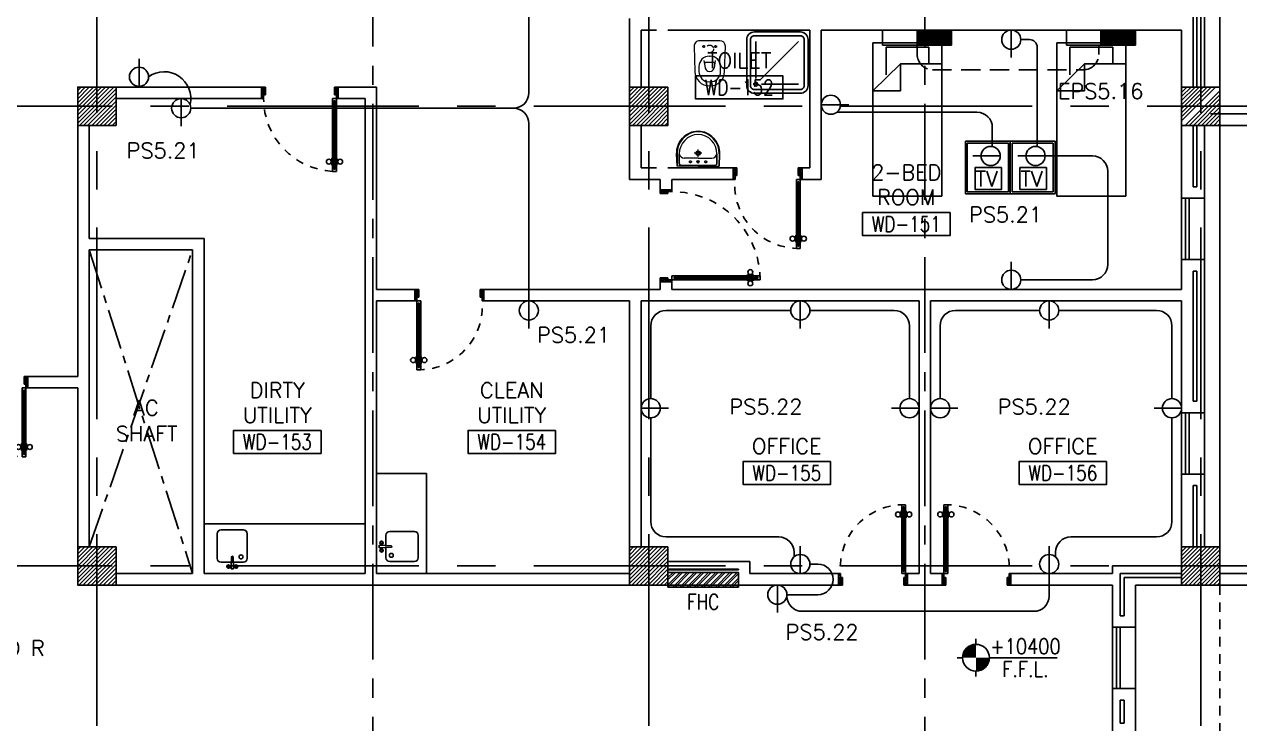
# Model space of a CAD drawing. Extents: x 0 to 93, y -1.5 to 78.
# Drawn here: x 67.12 to 82.98, y 34.56 to 43.69 of the extents above; entities that cross this region are included whole.
import ezdxf
from ezdxf.enums import TextEntityAlignment as Align

# ---------------------------------------------------------------- set-up
doc = ezdxf.new("R2010")
doc.units = 0
doc.header["$MEASUREMENT"] = 0
doc.header["$PDMODE"] = 34
for name, pattern in [('CENTER', [2, 1.25, -0.25, 0.25, -0.25]), ('CENTER2', [1.125, 0.75, -0.125, 0.125, -0.125]), ('CENTERX2', [4, 2.5, -0.5, 0.5, -0.5]), ('DASHED', [0.75, 0.5, -0.25]), ('HIDDEN', [0.375, 0.25, -0.125]), ('HIDDEN2', [0.1875, 0.125, -0.0625])]:
    doc.linetypes.add(name, pattern=pattern)
doc.layers.get('0').update_dxf_attribs({"color": 11, "linetype": 'CONTINUOUS'})
doc.layers.get('DEFPOINTS').update_dxf_attribs({"color": 11, "linetype": 'CONTINUOUS'})
for name, color, linetype in [('AX-DIM', 11, 'CONTINUOUS'), ('AXES', 11, 'CENTERX2'), ('AXES1', 11, 'CENTER'), ('COL', 11, 'CONTINUOUS'), ('DOOR', 11, 'CONTINUOUS'), ('E-CLINE', 4, 'CONTINUOUS'), ('E-HLINE', 4, 'HIDDEN'), ('E-SOCKETS', 4, 'CONTINUOUS'), ('E-TEXT', 4, 'CONTINUOUS'), ('FHC', 11, 'CONTINUOUS'), ('FIX', 11, 'CONTINUOUS'), ('FUR', 11, 'CONTINUOUS'), ('HAT', 11, 'CONTINUOUS'), ('INSUL', 11, 'CONTINUOUS'), ('LEV-PL', 11, 'CONTINUOUS'), ('ME-FIX', 11, 'CONTINUOUS'), ('PROJ-L', 11, 'CONTINUOUS'), ('RM-BOX', 11, 'CONTINUOUS'), ('RM-NAME', 11, 'CONTINUOUS'), ('RM-NO', 11, 'CONTINUOUS'), ('ROOF', 11, 'CONTINUOUS'), ('STR', 11, 'CONTINUOUS'), ('WALL', 11, 'CONTINUOUS'), ('WIN', 11, 'CONTINUOUS')]:
    doc.layers.add(name, color=color, linetype=linetype)
doc.styles.add('ROMANS', font='ROMANS.shx', dxfattribs={"width": 0.6})
doc.styles.add('S', font='ROMANS.SHX')
doc.dimstyles.new('DIM-OUT', dxfattribs={"dimscale": 0, "dimtxt": 0.24, "dimasz": 0.08, "dimexe": 0.02, "dimexo": 0.02, "dimgap": 0.05, "dimtad": 1, "dimdec": 0, "dimlfac": 1000, "dimzin": 0, "dimdsep": 46, "dimtxsty": 'ROMANS', "dimblk1": 'ARCHTICK', "dimblk2": 'ARCHTICK', "dimsah": 1, "dimcen": 0.01, "dimdle": 0.08, "dimclrd": 7, "dimclre": 7, "dimclrt": 2, "dimadec": 0, "dimazin": 0, "dimtp": 2, "dimtm": 2, "dimtfac": 0.114286, "dimtdec": 0, "dimtix": 1, "dimtmove": 2, "dimatfit": 3, "dimldrblk": 'ARCHTICK', "dimfxl": 0, "dimtolj": 1, "dimtzin": 0, "dimarcsym": 0})

# ---------------------------------------------------------------- blocks, each defined once
blk = doc.blocks.new('_ARCHTICK')
at = {"color": 0, "linetype": 'ByBlock', "const_width": 0.15}
blk.add_lwpolyline([(-0.5, -0.5), (0.5, 0.5)], dxfattribs=at)
blk = doc.blocks.new('*D175')
at = {"layer": 'AX-DIM', "color": 7, "lineweight": -2}
blk.add_line((82.642, 76.648), (88.027, 76.648), dxfattribs=at)
at = {"layer": 'AX-DIM', "color": 11, "lineweight": -2}
for p, q in [((82.722, 75.968), (82.722, 76.668)), ((87.947, 40.49), (87.947, 76.668))]:
    blk.add_line(p, q, dxfattribs=at)
at = {"layer": 'DEFPOINTS', "color": 0}
for p in [(87.947, 76.648), (82.722, 75.948), (87.947, 40.47)]:
    blk.add_point(p, dxfattribs=at)
at = {"layer": 'AX-DIM', "color": 7, "lineweight": -2, "xscale": 0.08, "yscale": 0.08, "zscale": 0.08, "rotation": 180}
blk.add_blockref('_ARCHTICK', (82.722, 76.648), dxfattribs=at)
at = {"layer": 'AX-DIM', "color": 7, "lineweight": -2, "xscale": 0.08, "yscale": 0.08, "zscale": 0.08}
blk.add_blockref('_ARCHTICK', (87.947, 76.648), dxfattribs=at)
at = {"layer": 'AX-DIM', "color": 2, "insert": (85.334, 76.818), "char_height": 0.24, "attachment_point": 5, "style": 'ROMANS'}
blk.add_mtext('\\A1;5225', dxfattribs=at)
blk = doc.blocks.new('*D162')
at = {"layer": 'AX-DIM', "color": 7, "lineweight": -2}
for p, q in [((91.572, 64.55), (91.572, 5.07)), ((82.742, 64.47), (91.592, 64.47)), ((82.742, 5.15), (91.592, 5.15))]:
    blk.add_line(p, q, dxfattribs=at)
at = {"layer": 'DEFPOINTS', "color": 0}
for p in [(82.722, 64.47), (82.722, 5.15), (91.572, 5.15)]:
    blk.add_point(p, dxfattribs=at)
at = {"layer": 'AX-DIM', "color": 7, "lineweight": -2, "xscale": 0.08, "yscale": 0.08, "zscale": 0.08}
for p, rotation in [((91.572, 64.47), 90), ((91.572, 5.15), 270)]:
    blk.add_blockref('_ARCHTICK', p, dxfattribs=dict(at, rotation=rotation))
at = {"layer": 'AX-DIM', "color": 2, "insert": (91.402, 34.81), "char_height": 0.24, "attachment_point": 5, "rotation": 90, "style": 'ROMANS'}
blk.add_mtext('\\A1;59320', dxfattribs=at)
blk = doc.blocks.new('SHR1')
at = {"layer": 'FIX'}
for p, q in [((-196, 196), (-700, 700)), ((-143, 218), (-143, 700)), ((-218, 143), (-700, 143))]:
    blk.add_line(p, q, dxfattribs=at)
for points in [[(-825, 125), (-825, 725, -0.414214), (-725, 825), (-125, 825, -0.414214), (-25, 725), (-25, 125, -0.414214), (-125, 25), (-725, 25, -0.414214)], [(-775, 125), (-775, 725, -0.414214), (-725, 775), (-125, 775, -0.414214), (-75, 725), (-75, 125, -0.414214), (-125, 75), (-725, 75, -0.414214)]]:
    blk.add_lwpolyline(points, format="xyb", close=True, dxfattribs=at)
for radius in [25, 15]:
    blk.add_circle((-143, 143), radius, dxfattribs=at)
blk = doc.blocks.new('WC1')
at = {"layer": 'FIX', "lineweight": 20}
for p, q in [((-210, 204), (-538, 194)), ((-727, 5), (-727, -5)), ((-674, 5), (-674, -5)), ((-534, 24), (-540, 0)), ((-540, 0), (-534, -24)), ((-475, 141), (-538, 141)), ((-395, 76), (-490, 60)), ((-339, 5), (-339, -5)), ((-137, 0), (-137, 131)), ((-137, -131), (-137, 0)), ((-538, -141), (-475, -141)), ((-490, -60), (-395, -76)), ((-538, -194), (-210, -204)), ((-213, -204), (-210, -204))]:
    blk.add_line(p, q, dxfattribs=at)
at = {"layer": 'FIX', "linetype": 'Continuous', "lineweight": 20}
blk.add_line((-420, -47), (-420, 45), dxfattribs=at)
at = {"layer": 'FIX', "linetype": 'HIDDEN2', "lineweight": 20, "ltscale": 0.3}
blk.add_circle((-245, 0), 49.8, dxfattribs=at)
at = {"layer": 'FIX', "linetype": 'HIDDEN', "lineweight": 20, "ltscale": 0.05}
for centre in [(-213, 78), (-213, -77)]:
    blk.add_circle(centre, 11.6, dxfattribs=at)
at = {"layer": 'FIX', "lineweight": 20}
for centre, radius, start, end in [((-538, 5), 189, 90, 180), ((-210, 131), 73, 360, 90), ((-538, 5), 136, 90, 180), ((-473, -7), 68.2, 128.9242, 152.8468), ((-464, -18), 82, 108.496, 128.9242), ((-475, 5), 136, 360, 90), ((-538, -5), 189, 180, 270), ((-538, -5), 136, 180, 270), ((-473, 7), 68.2, 207.1532, 231.0758), ((-464, 18), 82, 231.0758, 251.504), ((-475, -5), 136, 270, 0), ((-210, -131), 73, 270, 0)]:
    blk.add_arc(centre, radius, start, end, dxfattribs=at)
at = {"layer": 'FIX', "linetype": 'Continuous', "lineweight": 20}
for centre, start, end in [((-443, 46), 357.6662, 91.6121), ((-442, -46), 268.3879, 2.3338)]:
    blk.add_arc(centre, 22.3, start, end, dxfattribs=at)
blk = doc.blocks.new('LAV1')
at = {"layer": 'FIX', "linetype": 'ByBlock', "ltscale": 0.3}
for p, q in [((-280, 210), (-275, 50)), ((-245, 210), (-245, 85)), ((245, 210), (245, 85)), ((280, 210), (275, 50)), ((0, 60), (-220, 60)), ((0, 60), (220, 60))]:
    blk.add_line(p, q, dxfattribs=at)
at = {"layer": 'FIX', "linetype": 'Continuous', "lineweight": 20}
for p, q in [((-275, 210), (-275, 50)), ((275, 210), (275, 50)), ((0, 50), (-275, 50)), ((0, 50), (-252, 50)), ((0, 155), (-181, 155)), ((0, 155), (181, 155)), ((0, 50), (275, 50)), ((0, 50), (252, 50))]:
    blk.add_line(p, q, dxfattribs=at)
at = {"layer": 'FIX', "linetype": 'DASHED', "lineweight": 20, "ltscale": 0.05}
for p, q in [((50, 220), (-50, 220)), ((0, 170), (0, 270)), ((0, 170), (0, 270))]:
    blk.add_line(p, q, dxfattribs=at)
at = {"layer": 'FIX', "lineweight": 20}
for p, q in [((16, 107), (-15, 107)), ((0, 92), (0, 123))]:
    blk.add_line(p, q, dxfattribs=at)
for centre, radius in [((0, 220), 29.5), ((0, 220), 22.5), ((0, 107), 15.5)]:
    blk.add_circle(centre, radius, dxfattribs=at)
at = {"layer": 'FIX', "linetype": 'HIDDEN', "lineweight": 20, "ltscale": 0.05}
for centre in [(-100, 107), (100, 107)]:
    blk.add_circle(centre, 12.4, dxfattribs=at)
at = {"layer": 'FIX', "linetype": 'ByBlock', "ltscale": 0.3}
for centre, radius, start, end in [((7, 220), 287, 91.3776, 182.0064), ((-7, 220), 287, 357.9936, 88.6224), ((-220, 85), 24.9, 179.7021, 269.9486), ((220, 85), 24.9, 270.0514, 0.2979)]:
    blk.add_arc(centre, radius, start, end, dxfattribs=at)
at = {"layer": 'FIX', "linetype": 'Continuous', "lineweight": 20}
for centre, radius, start, end in [((8, 217), 283, 91.6988, 181.351), ((-8, 217), 283, 358.649, 88.3012), ((8, 212), 253, 91.7328, 180.4884), ((-8, 212), 253, 359.5116, 88.2672), ((-179, 222), 66.9, 190.2006, 268.0786), ((179, 222), 66.9, 271.9214, 349.7994)]:
    blk.add_arc(centre, radius, start, end, dxfattribs=at)
blk = doc.blocks.new('LEV1')
at = {"layer": 'LEV-PL'}
for p, q in [((0, 245), (0, 175)), ((-175, 0), (-245, 0)), ((175, 0), (1061, 0)), ((0, -175), (0, -245))]:
    blk.add_line(p, q, dxfattribs=at)
at = {"layer": 'LEV-PL', "const_width": 175}
for points in [[(-88, 0, -0.414214), (0, 88, -1)], [(88, 0, -0.414214), (0, -88, -1)]]:
    blk.add_lwpolyline(points, format="xyb", dxfattribs=at)
at = {"layer": 'LEV-PL'}
blk.add_circle((0, 0), 175, dxfattribs=at)
at = {"layer": 'LEV-PL', "color": 4, "style": 'S', "width": 0.85}
for tag, p in [('+0000', (646, 50)), ('F.F.L.', (646, -250))]:
    blk.add_attdef(tag, text='', height=200, dxfattribs=at).set_placement(p, align=Align.CENTER)
blk = doc.blocks.new('A$C272A55A0')
at = {"layer": 'DOOR', "color": 0, "linetype": 'ByBlock'}
for p, q in [((0, 900), (0, 1050)), ((50, 1050), (0, 1050)), ((50, 950), (50, 1050)), ((1750, 950), (1750, 1050)), ((1750, 1050), (1800, 1050)), ((1800, 1050), (1800, 900)), ((0, 900), (25, 900)), ((25, 950), (50, 950)), ((25, 900), (25, 950)), ((75, 900), (25, 900)), ((25, 850), (25, 900)), ((42, 850), (25, 850)), ((58, 870), (42, 870)), ((42, 870), (42, 850)), ((58, 850), (58, 870)), ((75, 850), (58, 850)), ((75, 900), (75, 850)), ((1725, 900), (1775, 900)), ((1725, 900), (1725, 850)), ((1725, 850), (1742, 850)), ((1742, 870), (1758, 870)), ((1742, 850), (1742, 870)), ((1775, 950), (1750, 950)), ((1758, 870), (1758, 850)), ((1758, 850), (1775, 850)), ((1775, 900), (1775, 950)), ((1800, 900), (1775, 900)), ((1775, 850), (1775, 900)), ((1718, 160), (1709, 160)), ((1709, 95), (1709, 160)), ((1725, 173), (1718, 173)), ((1718, 173), (1718, 83)), ((1718, 95), (1718, 160)), ((1775, 173), (1782, 173)), ((1782, 173), (1782, 83)), ((1782, 160), (1791, 160)), ((1782, 95), (1782, 160)), ((1791, 95), (1791, 160)), ((25, 50), (42, 50)), ((25, 50), (25, 0)), ((25, 0), (75, 0)), ((75, 0), (25, 0)), ((42, 50), (42, 30)), ((42, 30), (58, 30)), ((58, 50), (75, 50)), ((58, 50), (58, 30)), ((75, 50), (75, 0)), ((1718, 95), (1709, 95)), ((1725, 83), (1718, 83)), ((1742, 50), (1725, 50)), ((1725, 50), (1725, 0)), ((1775, 0), (1725, 0)), ((1725, 0), (1775, 0)), ((1742, 50), (1742, 30)), ((1758, 30), (1742, 30)), ((1775, 50), (1758, 50)), ((1758, 50), (1758, 30)), ((1775, 83), (1782, 83)), ((1775, 50), (1775, 0)), ((1782, 95), (1791, 95))]:
    blk.add_line(p, q, dxfattribs=at)
at = {"layer": 'DOOR', "color": 9, "linetype": 'ByBlock'}
for p, q in [((50, 1050), (0, 1010)), ((50, 1050), (0, 937)), ((50, 1050), (37, 950)), ((1750, 1050), (1800, 1010)), ((1750, 1050), (1800, 937)), ((1750, 1050), (1763, 950))]:
    blk.add_line(p, q, dxfattribs=at)
at = {"layer": 'DOOR', "linetype": 'ByBlock'}
for p, q in [((25, 850), (25, 50)), ((42, 850), (42, 50)), ((58, 850), (58, 50)), ((75, 50), (75, 850)), ((1725, 50), (1725, 850)), ((1742, 850), (1742, 50)), ((1758, 850), (1758, 50)), ((1775, 850), (1775, 50))]:
    blk.add_line(p, q, dxfattribs=at)
at = {"layer": 'DOOR', "color": 0, "linetype": 'ByBlock'}
for centre in [(1676, 128), (1824, 128)]:
    blk.add_circle(centre, 32.4, dxfattribs=at)
at = {"layer": 'DOOR', "color": 9, "linetype": 'ByBlock'}
for centre, radius, start, end in [((50, 1050), 54.4, 203.2074, 270), ((50, 1050), 74.4, 227.7764, 270), ((50, 1050), 94.4, 238.0182, 270), ((50, 1050), 34.4, 180, 270), ((50, 1050), 14.4, 180, 270), ((1750, 1050), 14.4, 270, 0), ((1750, 1050), 34.4, 270, 0), ((1750, 1050), 54.4, 270, 336.7926), ((1750, 1050), 74.4, 270, 312.2236), ((1750, 1050), 94.4, 270, 301.9818), ((50, 1050), 114, 244.0838, 257.3774), ((50, 1050), 134, 248.1598, 259.28), ((50, 1050), 154, 251.1053, 256.2858), ((1750, 1050), 114, 282.6226, 295.9162), ((1750, 1050), 134, 280.72, 291.8402), ((1750, 1050), 154, 283.7142, 288.8947)]:
    blk.add_arc(centre, radius, start, end, dxfattribs=at)
at = {"layer": 'DOOR', "linetype": 'HIDDEN', "ltscale": 0.5}
for centre, start, end in [((50, 851), 268.3174, 3.2965), ((1750, 851), 176.7035, 271.6826)]:
    blk.add_arc(centre, 851, start, end, dxfattribs=at)
at = {"layer": 'WALL', "linetype": 'ByBlock'}
blk.add_line((1800, 900), (1800, 1050), dxfattribs=at)
blk = doc.blocks.new('DOOR90')
at = {"layer": 'DOOR', "linetype": 'ByBlock'}
for p, q in [((0, 0), (-150, 0)), ((-200, -25), (-1000, -25)), ((-200, -42), (-1000, -42)), ((-200, -58), (-1000, -58)), ((-1000, -75), (-200, -75))]:
    blk.add_line(p, q, dxfattribs=at)
at = {"layer": 'DOOR', "color": 0, "linetype": 'ByBlock'}
for p, q in [((-150, 0), (-150, -25)), ((-150, 0), (0, 0)), ((0, -50), (0, 0)), ((-1050, -25), (-1050, -75)), ((-1050, -75), (-1050, -25)), ((-1000, -25), (-1050, -25)), ((-1000, -75), (-1050, -75)), ((-1020, -42), (-1020, -58)), ((-1000, -42), (-1020, -42)), ((-1000, -58), (-1020, -58)), ((-1000, -25), (-1000, -42)), ((-1000, -58), (-1000, -75)), ((-968, -25), (-968, -18)), ((-878, -18), (-968, -18)), ((-968, -75), (-968, -82)), ((-878, -82), (-968, -82)), ((-955, -18), (-955, -9)), ((-955, -9), (-890, -9)), ((-955, -18), (-890, -18)), ((-955, -82), (-955, -91)), ((-955, -82), (-890, -82)), ((-955, -91), (-890, -91)), ((-890, -18), (-890, -9)), ((-890, -82), (-890, -91)), ((-878, -25), (-878, -18)), ((-878, -75), (-878, -82)), ((-200, -42), (-200, -25)), ((-200, -25), (-150, -25)), ((-180, -42), (-200, -42)), ((-200, -75), (-200, -58)), ((-200, -58), (-180, -58)), ((-150, -75), (-200, -75)), ((-180, -58), (-180, -42)), ((-150, -75), (-150, -25)), ((-150, -25), (-100, -25)), ((-100, -25), (-100, -50)), ((-100, -50), (0, -50)), ((-150, -900), (-150, -875)), ((-150, -875), (-100, -875)), ((0, -900), (-150, -900)), ((-150, -900), (0, -900)), ((-100, -850), (0, -850)), ((-100, -875), (-100, -850)), ((0, -850), (0, -900))]:
    blk.add_line(p, q, dxfattribs=at)
at = {"layer": 'DOOR', "color": 9, "linetype": 'ByBlock'}
for p, q in [((0, -50), (-114, 0)), ((0, -50), (-40, 0)), ((0, -50), (-100, -37)), ((0, -850), (-114, -900)), ((0, -850), (-100, -863)), ((0, -850), (-40, -900))]:
    blk.add_line(p, q, dxfattribs=at)
at = {"layer": 'DOOR', "color": 0, "linetype": 'ByBlock'}
for centre in [(-923, 24), (-923, -124)]:
    blk.add_circle(centre, 32.4, dxfattribs=at)
at = {"layer": 'DOOR', "color": 9, "linetype": 'ByBlock'}
for centre, radius, start, end in [((0, -50), 74.4, 137.7764, 180), ((0, -50), 54.4, 113.2074, 180), ((0, -50), 154, 161.1053, 166.2858), ((0, -50), 134, 158.1598, 169.28), ((0, -50), 114, 154.0838, 167.3774), ((0, -50), 94.4, 148.0182, 180), ((0, -50), 34.4, 90, 180), ((0, -50), 14.4, 90, 180), ((0, -850), 154, 193.7142, 198.8947), ((0, -850), 134, 190.72, 201.8402), ((0, -850), 94.4, 180, 211.9818), ((0, -850), 74.4, 180, 222.2236), ((0, -850), 54.4, 180, 246.7926), ((0, -850), 34.4, 180, 270), ((0, -850), 14.4, 180, 270)]:
    blk.add_arc(centre, radius, start, end, dxfattribs=at)
at = {"layer": 'DOOR', "linetype": 'HIDDEN', "ltscale": 0.5}
blk.add_arc((-222, -50), 828, 178.2701, 275.003, dxfattribs=at)
blk = doc.blocks.new('RM1')
at = {"layer": 'RM-BOX'}
blk.add_lwpolyline([(570, -200), (-570, -200), (-570, -500), (570, -500)], close=True, dxfattribs=at)
at = {"layer": 'RM-NAME', "style": 'ROMANS'}
for tag, p in [('ROOMNAME1', (0, 324)), ('ROOMNAME2', (0, 0))]:
    blk.add_attdef(tag, text='', height=200, dxfattribs=at).set_placement(p, align=Align.MIDDLE)
at = {"layer": 'RM-NO', "style": 'ROMANS', "width": 0.8}
blk.add_attdef('ROOMNO', text='', height=200, dxfattribs=at).set_placement((0, -350), align=Align.MIDDLE)
blk = doc.blocks.new('*X76')
at = {"color": 0}
for p, q in [((238729, 149527), (239191, 149990)), ((238729, 149580), (239138, 149990)), ((238729, 149633), (239085, 149990)), ((238729, 149686), (239032, 149990)), ((238729, 149739), (238979, 149990)), ((238729, 149792), (238926, 149990)), ((238729, 149845), (238873, 149990)), ((238729, 149898), (238820, 149990)), ((238729, 149951), (238767, 149990)), ((238744, 149490), (239229, 149974)), ((238797, 149490), (239229, 149921)), ((238850, 149490), (239229, 149868)), ((238903, 149490), (239229, 149815)), ((238956, 149490), (239229, 149762)), ((239009, 149490), (239229, 149709)), ((239062, 149490), (239229, 149656)), ((239116, 149490), (239229, 149603)), ((239169, 149490), (239229, 149550)), ((239222, 149490), (239229, 149497))]:
    blk.add_line(p, q, dxfattribs=at)
blk = doc.blocks.new('COL50')
at = {"layer": 'COL'}
blk.add_lwpolyline([(-250, 250), (-250, -250), (250, -250), (250, 250)], close=True, dxfattribs=at)
blk = doc.blocks.new('*X102')
at = {"color": 0}
for p, q in [((253129, 155548), (253570, 155990)), ((253129, 155601), (253517, 155990)), ((253129, 155654), (253464, 155990)), ((253129, 155707), (253411, 155990)), ((253129, 155760), (253358, 155990)), ((253129, 155813), (253305, 155990)), ((253129, 155866), (253252, 155990)), ((253129, 155919), (253199, 155990)), ((253129, 155972), (253146, 155990)), ((253177, 155490), (253629, 155942)), ((253230, 155490), (253629, 155889)), ((253283, 155490), (253629, 155836)), ((253336, 155490), (253629, 155783)), ((253389, 155490), (253629, 155730)), ((253442, 155490), (253629, 155677)), ((253495, 155490), (253629, 155624)), ((253548, 155490), (253629, 155571)), ((253601, 155490), (253629, 155517))]:
    blk.add_line(p, q, dxfattribs=at)
blk = doc.blocks.new('AH20A')
at = {"layer": 'FUR'}
for p, q in [((0, 0.5), (0, -0.5)), ((1, 0.5), (0, 0.5)), ((0.1358, 0.5), (0.1358, -0.0987)), ((1, -0.5), (1, 0.5)), ((0.1358, 0.3112), (0.0277, 0.3112)), ((0.0277, 0.3112), (0.0277, -0.3087)), ((0.1358, -0.0987), (0.3125, -0.5)), ((0.1358, -0.0987), (0.3125, -0.0987)), ((0.3125, -0.5), (0.3125, -0.0987)), ((0.0277, -0.3087), (0.2076, -0.3087)), ((0, -0.5), (1, -0.5))]:
    blk.add_line(p, q, dxfattribs=at)
blk = doc.blocks.new('*X104')
at = {"color": 0}
for p, q in [((253129, 149502), (253616, 149990)), ((253129, 149555), (253563, 149990)), ((253129, 149608), (253510, 149990)), ((253129, 149661), (253457, 149990)), ((253129, 149714), (253404, 149990)), ((253129, 149767), (253351, 149990)), ((253129, 149820), (253298, 149990)), ((253129, 149873), (253245, 149990)), ((253129, 149926), (253192, 149990)), ((253129, 149979), (253139, 149990)), ((253169, 149490), (253629, 149949)), ((253222, 149490), (253629, 149896)), ((253275, 149490), (253629, 149843)), ((253328, 149490), (253629, 149790)), ((253381, 149490), (253629, 149737)), ((253434, 149490), (253629, 149684)), ((253487, 149490), (253629, 149631)), ((253540, 149490), (253629, 149578)), ((253594, 149490), (253629, 149525))]:
    blk.add_line(p, q, dxfattribs=at)
blk = doc.blocks.new('DOOR100')
at = {"layer": 'DOOR', "color": 0, "linetype": 'ByBlock'}
for p, q in [((-76, 1251), (-76, 1301)), ((-76, 1301), (-26, 1301)), ((-26, 1301), (-76, 1301)), ((-59, 1251), (-59, 1271)), ((-43, 1271), (-59, 1271)), ((-43, 1251), (-43, 1271)), ((-26, 1251), (-26, 1301)), ((-92, 1206), (-92, 1141)), ((-83, 1206), (-92, 1206)), ((-83, 1141), (-92, 1141)), ((-83, 1129), (-83, 1219)), ((-76, 1219), (-83, 1219)), ((-83, 1206), (-83, 1141)), ((-76, 1129), (-83, 1129)), ((-59, 1251), (-76, 1251)), ((-26, 1251), (-43, 1251)), ((-26, 1219), (-19, 1219)), ((-26, 1129), (-19, 1129)), ((-19, 1129), (-19, 1219)), ((-19, 1206), (-19, 1141)), ((-19, 1206), (-10, 1206)), ((-19, 1141), (-10, 1141)), ((-10, 1206), (-10, 1141)), ((-76, 200), (-59, 200)), ((-76, 150), (-76, 200)), ((-59, 200), (-59, 180)), ((-59, 180), (-43, 180)), ((-43, 200), (-26, 200)), ((-43, 180), (-43, 200)), ((-26, 200), (-26, 150)), ((-1201, 0), (-1201, 150)), ((-1201, 150), (-1176, 150)), ((-1201, 150), (-1201, 0)), ((-1151, 0), (-1201, 0)), ((-1176, 150), (-1176, 100)), ((-1176, 100), (-1151, 100)), ((-1151, 100), (-1151, 0)), ((-76, 150), (-26, 150)), ((-51, 100), (-51, 0)), ((-26, 100), (-51, 100)), ((-51, 0), (-1, 0)), ((-1, 150), (-26, 150)), ((-26, 150), (-26, 100)), ((-1, 150), (-1, 0))]:
    blk.add_line(p, q, dxfattribs=at)
at = {"layer": 'DOOR', "linetype": 'ByBlock'}
for p, q in [((-76, 1251), (-76, 200)), ((-59, 200), (-59, 1251)), ((-43, 200), (-43, 1251)), ((-26, 200), (-26, 1251))]:
    blk.add_line(p, q, dxfattribs=at)
at = {"layer": 'DOOR', "color": 9, "linetype": 'ByBlock'}
for p, q in [((-1151, 0), (-1201, 114)), ((-1151, 0), (-1201, 40)), ((-1151, 0), (-1164, 100)), ((-51, 0), (-1, 114)), ((-51, 0), (-38, 100)), ((-51, 0), (-1, 40))]:
    blk.add_line(p, q, dxfattribs=at)
at = {"layer": 'DOOR', "color": 0, "linetype": 'ByBlock'}
for centre in [(-125, 1174), (22, 1174)]:
    blk.add_circle(centre, 32.4, dxfattribs=at)
at = {"layer": 'DOOR', "linetype": 'HIDDEN', "ltscale": 0.5}
blk.add_arc((-27, 152), 1149, 89.961, 180.0931, dxfattribs=at)
at = {"layer": 'DOOR', "color": 9, "linetype": 'ByBlock'}
for centre, radius, start, end in [((-1151, 0), 154, 103.7142, 108.8947), ((-1151, 0), 134, 100.72, 111.8402), ((-1151, 0), 94.4, 90, 121.9818), ((-1151, 0), 74.4, 90, 132.2236), ((-1151, 0), 54.4, 90, 156.7926), ((-1151, 0), 34.4, 90, 180), ((-1151, 0), 14.4, 90, 180), ((-51, 0), 94.4, 58.0182, 90), ((-51, 0), 74.4, 47.7764, 90), ((-51, 0), 54.4, 23.2074, 90), ((-51, 0), 34.4, 0, 90), ((-51, 0), 14.4, 0, 90), ((-51, 0), 134, 68.1598, 79.28), ((-51, 0), 114, 64.0838, 77.3774), ((-51, 0), 154, 71.1053, 76.2858)]:
    blk.add_arc(centre, radius, start, end, dxfattribs=at)
blk = doc.blocks.new('*X103')
at = {"color": 0}
for p, q in [((245929, 149515), (246404, 149990)), ((245929, 149568), (246351, 149990)), ((245929, 149621), (246298, 149990)), ((245929, 149674), (246245, 149990)), ((245929, 149727), (246192, 149990)), ((245929, 149780), (246139, 149990)), ((245929, 149833), (246086, 149990)), ((245929, 149886), (246033, 149990)), ((245929, 149939), (245979, 149990)), ((245957, 149490), (246429, 149962)), ((246010, 149490), (246429, 149908)), ((246063, 149490), (246429, 149855)), ((246116, 149490), (246429, 149802)), ((246169, 149490), (246429, 149749)), ((246222, 149490), (246429, 149696)), ((246275, 149490), (246429, 149643)), ((246328, 149490), (246429, 149590)), ((246381, 149490), (246429, 149537))]:
    blk.add_line(p, q, dxfattribs=at)
blk = doc.blocks.new('*X101')
at = {"color": 0}
for p, q in [((245929, 155507), (246411, 155990)), ((245929, 155560), (246358, 155990)), ((245929, 155613), (246305, 155990)), ((245929, 155666), (246252, 155990)), ((245929, 155719), (246199, 155990)), ((245929, 155772), (246146, 155990)), ((245929, 155825), (246093, 155990)), ((245929, 155879), (246040, 155990)), ((245929, 155932), (245987, 155990)), ((245964, 155490), (246429, 155954)), ((246017, 155490), (246429, 155901)), ((246070, 155490), (246429, 155848)), ((246123, 155490), (246429, 155795)), ((246176, 155490), (246429, 155742)), ((246229, 155490), (246429, 155689)), ((246282, 155490), (246429, 155636)), ((246335, 155490), (246429, 155583)), ((246388, 155490), (246429, 155530))]:
    blk.add_line(p, q, dxfattribs=at)
blk = doc.blocks.new('*X75')
at = {"color": 0}
for p, q in [((238729, 155520), (239199, 155990)), ((238729, 155573), (239145, 155990)), ((238729, 155626), (239092, 155990)), ((238729, 155679), (239039, 155990)), ((238729, 155732), (238986, 155990)), ((238729, 155785), (238933, 155990)), ((238729, 155838), (238880, 155990)), ((238729, 155891), (238827, 155990)), ((238729, 155944), (238774, 155990)), ((238752, 155490), (239229, 155967)), ((238805, 155490), (239229, 155914)), ((238858, 155490), (239229, 155861)), ((238911, 155490), (239229, 155808)), ((238964, 155490), (239229, 155755)), ((239017, 155490), (239229, 155702)), ((239070, 155490), (239229, 155649)), ((239123, 155490), (239229, 155596)), ((239176, 155490), (239229, 155542))]:
    blk.add_line(p, q, dxfattribs=at)
blk = doc.blocks.new('DOOR-10')
at = {"layer": 'DOOR', "color": 0, "linetype": 'ByBlock'}
for p, q in [((-83, 1005), (-92, 1005)), ((-92, 1005), (-92, 940)), ((-76, 1018), (-83, 1018)), ((-83, 928), (-83, 1018)), ((-83, 1005), (-83, 940)), ((-26, 1100), (-76, 1100)), ((-76, 1100), (-26, 1100)), ((-76, 1050), (-76, 1100)), ((-59, 1050), (-76, 1050)), ((-43, 1070), (-59, 1070)), ((-59, 1050), (-59, 1070)), ((-43, 1050), (-43, 1070)), ((-26, 1050), (-43, 1050)), ((-26, 1050), (-26, 1100)), ((-26, 1018), (-18, 1018)), ((-18, 928), (-18, 1018)), ((-18, 1005), (-9, 1005)), ((-18, 1005), (-18, 940)), ((-9, 1005), (-9, 940)), ((-83, 940), (-92, 940)), ((-76, 928), (-83, 928)), ((-26, 928), (-18, 928)), ((-18, 940), (-9, 940)), ((-76, 200), (-59, 200)), ((-76, 150), (-76, 200)), ((-59, 200), (-59, 180)), ((-59, 180), (-43, 180)), ((-43, 200), (-26, 200)), ((-43, 180), (-43, 200)), ((-26, 200), (-26, 150)), ((-1001, 0), (-1001, 150)), ((-1001, 150), (-976, 150)), ((-1001, 150), (-1001, 0)), ((-951, 0), (-1001, 0)), ((-976, 150), (-976, 100)), ((-976, 100), (-951, 100)), ((-951, 100), (-951, 0)), ((-76, 150), (-26, 150)), ((-51, 100), (-51, 0)), ((-26, 100), (-51, 100)), ((-51, 0), (-1, 0)), ((-1, 150), (-26, 150)), ((-26, 150), (-26, 100))]:
    blk.add_line(p, q, dxfattribs=at)
at = {"layer": 'DOOR', "linetype": 'ByBlock'}
for p, q in [((-76, 1050), (-76, 200)), ((-59, 200), (-59, 1050)), ((-43, 200), (-43, 1050)), ((-26, 200), (-26, 1050))]:
    blk.add_line(p, q, dxfattribs=at)
at = {"layer": 'DOOR', "color": 9, "linetype": 'ByBlock'}
for p, q in [((-951, 0), (-1001, 114)), ((-951, 0), (-1001, 40)), ((-951, 0), (-964, 100)), ((-51, 0), (-1, 114)), ((-51, 0), (-37, 100)), ((-51, 0), (-1, 40)), ((-1, 0), (-1, 150))]:
    blk.add_line(p, q, dxfattribs=at)
at = {"layer": 'DOOR', "color": 0, "linetype": 'ByBlock'}
for centre in [(-124, 973), (23, 973)]:
    blk.add_circle(centre, 32.4, dxfattribs=at)
at = {"layer": 'DOOR', "linetype": 'HIDDEN', "ltscale": 0.5}
blk.add_arc((-23, 149), 952, 93.1482, 179.9482, dxfattribs=at)
at = {"layer": 'DOOR', "color": 9, "linetype": 'ByBlock'}
for centre, radius, start, end in [((-951, 0), 154, 103.7142, 108.8947), ((-951, 0), 134, 100.72, 111.8402), ((-951, 0), 94.4, 90, 121.9818), ((-951, 0), 74.4, 90, 132.2236), ((-951, 0), 54.4, 90, 156.7926), ((-951, 0), 34.4, 90, 180), ((-951, 0), 14.4, 90, 180), ((-51, 0), 94.4, 58.0182, 90), ((-51, 0), 74.4, 47.7764, 90), ((-51, 0), 54.4, 23.2074, 90), ((-51, 0), 34.4, 0, 90), ((-51, 0), 14.4, 0, 90), ((-51, 0), 134, 68.1598, 79.28), ((-51, 0), 114, 64.0838, 77.3774), ((-51, 0), 154, 71.1053, 76.2858)]:
    blk.add_arc(centre, radius, start, end, dxfattribs=at)
blk = doc.blocks.new('BHU')
at = {"color": 8}
for p, q in [((0, -311), (145, 1)), ((0, -340), (159, 1)), ((0, -370), (173, 1)), ((0, -399), (187, 1)), ((0, -281), (132, 1)), ((0, -251), (118, 1)), ((0, -15), (7, 1)), ((0, -44), (21, 1)), ((0, -74), (35, 1)), ((0, -104), (49, 1)), ((0, -133), (63, 1)), ((0, -163), (76, 1)), ((0, -192), (90, 1)), ((0, -222), (104, 1)), ((0, -429), (199, -1)), ((4, -450), (199, -31)), ((18, -450), (199, -61)), ((32, -450), (199, -90)), ((45, -450), (199, -120)), ((59, -450), (199, -149)), ((73, -450), (199, -179)), ((87, -450), (199, -208)), ((101, -450), (199, -238)), ((114, -450), (199, -268)), ((128, -450), (199, -297)), ((142, -450), (199, -327)), ((156, -450), (199, -356)), ((169, -450), (199, -386)), ((183, -450), (199, -416)), ((197, -450), (199, -445))]:
    blk.add_line(p, q, dxfattribs=at)
at = {"layer": 'E-SOCKETS'}
for p, q in [((0, 450), (199, 450)), ((0, -450), (0, 450)), ((199, 450), (199, -450))]:
    blk.add_line(p, q, dxfattribs=at)
at = {"layer": 'E-SOCKETS', "color": 4}
for p, q in [((0, 1), (199, 1)), ((0, -450), (199, -450))]:
    blk.add_line(p, q, dxfattribs=at)

msp = doc.modelspace()

# ---------------------------------------------------------------- hatches: boundary and pattern name
at = {"layer": 'FHC', "linetype": 'ByBlock', "ltscale": 0.3}
h = msp.add_hatch(dxfattribs=at)
h.set_pattern_fill('ANSI32', color=11, scale=0.175, style=0)
h.set_pattern_definition([(45, (-156.67453, 5.293995), (-0.046403883, 0.046403883), []), (45, (-156.643594, 5.293995), (-0.046403883, 0.046403883), [])])
h.paths.add_polyline_path([(76.4417, 36.345), (76.4417, 36.535), (75.5217, 36.535), (75.5217, 36.345)])
h.paths.add_polyline_path([(75.309, 35.9239), (75.309, 36.3447), (75.5715, 36.3447), (75.5715, 35.9239)], flags=9)

# ---------------------------------------------------------------- linework, layer by layer
at = {"layer": 'AXES'}
for p, q in [((68.0717, -1.4643), (68.0717, 77.3484)), ((75.2717, -1.4643), (75.2717, 77.3484)), ((82.4717, -1.4643), (82.4717, 77.3484)), ((92.2717, 42.62), (24.2317, 42.62)), ((92.2717, 36.62), (24.2317, 36.62))]:
    msp.add_line(p, q, dxfattribs=at)
at = {"layer": 'AXES1'}
for p, q in [((71.6717, 5.4), (71.6717, 64.22)), ((78.8717, 5.4), (78.8717, 64.22))]:
    msp.add_line(p, q, dxfattribs=at)
at = {"layer": 'E-CLINE', "color": 4}
for p, q in [((73.7066, 42.795), (73.7066, 48.5058)), ((80.3389, 42.0944), (80.3389, 43.39)), ((69.2962, 42.595), (73.5066, 42.595)), ((73.7066, 40.08), (73.7066, 42.395)), ((79.753, 42.0944), (79.753, 42.3425)), ((80.4189, 41.9714), (81.0591, 41.9714)), ((77.1233, 39.955), (75.4967, 39.955)), ((77.3733, 39.955), (78.4717, 39.955)), ((80.37, 39.955), (79.2717, 39.955)), ((80.62, 39.955), (81.8967, 39.955)), ((75.2967, 38.8039), (75.2967, 39.755)), ((78.6717, 38.8039), (78.6717, 39.755)), ((79.0717, 38.8039), (79.0717, 39.755)), ((82.0967, 38.8039), (82.0967, 39.755)), ((75.2967, 38.5539), (75.2967, 37.199)), ((82.0967, 38.5539), (82.0967, 37.199)), ((76.9659, 36.999), (75.4967, 36.999)), ((81.8967, 36.999), (80.7774, 36.999)), ((77.1659, 36.739), (77.1659, 36.799)), ((80.5774, 36.739), (80.5774, 36.799)), ((80.495, 36.52), (80.495, 36.2281)), ((80.295, 36.0281), (77.2737, 36.0281))]:
    msp.add_line(p, q, dxfattribs=at)
at = {"layer": 'E-CLINE', "color": 4, "linetype": 'ByBlock'}
for p, q in [((80.125, 43.49), (80.2389, 43.49)), ((77.7248, 42.5425), (79.553, 42.5425)), ((81.2591, 41.7714), (81.2591, 40.555)), ((80.125, 40.355), (81.0591, 40.355))]:
    msp.add_line(p, q, dxfattribs=at)
at = {"layer": 'E-CLINE', "color": 4, "linetype": 'Continuous'}
for p, q in [((77.3733, 36.645), (77.4761, 36.645)), ((77.6761, 36.445), (77.6761, 36.445)), ((77.0737, 36.245), (77.4761, 36.245))]:
    msp.add_line(p, q, dxfattribs=at)
at = {"layer": 'E-CLINE', "color": 4, "linetype": 'ByBlock'}
for centre, radius, start, end in [((80.2389, 43.39), 0.1, 0, 90), ((79.553, 42.3425), 0.2, 0, 90), ((81.0591, 41.7714), 0.2, 0, 90), ((81.0591, 40.555), 0.2, 270, 0)]:
    msp.add_arc(centre, radius, start, end, dxfattribs=at)
at = {"layer": 'E-CLINE', "color": 4, "linetype": 'Continuous'}
for centre, radius, start, end in [((68.9498, 42.7239), 0.3466, 346.43992, 125.9406), ((77.4761, 36.445), 0.2, 0, 90), ((77.4761, 36.445), 0.2, 270, 0)]:
    msp.add_arc(centre, radius, start, end, dxfattribs=at)
at = {"layer": 'E-CLINE', "color": 4}
for centre, start, end in [((73.5066, 42.795), 270, 0), ((73.5066, 42.395), 0, 90), ((75.4967, 39.755), 90, 180), ((78.4717, 39.755), 0, 90), ((79.2717, 39.755), 90, 180), ((81.8967, 39.755), 0, 90), ((75.4967, 37.199), 180, 270), ((81.8967, 37.199), 270, 0), ((76.9659, 36.799), 0, 90), ((80.7774, 36.799), 90, 180), ((77.2737, 36.2281), 180, 270), ((80.295, 36.2281), 270, 0)]:
    msp.add_arc(centre, 0.2, start, end, dxfattribs=at)
at = {"layer": 'E-HLINE', "color": 4}
for p, q in [((78.7725, 43.4156), (78.7725, 43.2975)), ((81.1426, 43.4156), (81.1426, 43.2975)), ((78.9725, 43.0975), (80.9426, 43.0975))]:
    msp.add_line(p, q, dxfattribs=at)
for centre, start, end in [((78.9725, 43.2975), 180, 270), ((80.9426, 43.2975), 270, 0)]:
    msp.add_arc(centre, 0.2, start, end, dxfattribs=at)
at = {"layer": 'E-SOCKETS'}
for p, q in [((80, 43.615), (80, 43.2567)), ((68.6214, 42.8795), (68.6214, 43.2378)), ((69.1712, 42.72), (69.1712, 42.3617)), ((77.5217, 42.64), (77.88, 42.64)), ((79.4011, 42.165), (79.987, 42.165)), ((79.4011, 41.4776), (79.4011, 42.165)), ((79.987, 42.165), (80.5729, 42.165)), ((79.987, 41.4776), (79.987, 42.165)), ((79.987, 42.165), (79.987, 41.4776)), ((80.5729, 42.165), (80.5729, 41.4776)), ((79.8562, 41.9714), (79.4979, 41.9714)), ((80.4422, 41.9714), (80.0838, 41.9714)), ((79.987, 41.4776), (79.4011, 41.4776)), ((80.5729, 41.4776), (79.987, 41.4776)), ((80, 40.23), (80, 40.5883)), ((73.7066, 40.08), (73.7066, 39.7217)), ((77.2483, 40.08), (77.2483, 39.7217)), ((80.495, 40.08), (80.495, 39.7217)), ((75.1717, 38.6789), (75.53, 38.6789)), ((78.7967, 38.6789), (78.4383, 38.6789)), ((78.9467, 38.6789), (79.305, 38.6789)), ((82.2217, 38.6789), (81.8633, 38.6789)), ((77.2483, 36.52), (77.2483, 36.8783)), ((80.495, 36.52), (80.495, 36.8783)), ((76.9487, 36.37), (76.9487, 36.0117))]:
    msp.add_line(p, q, dxfattribs=at)
at = {"layer": 'E-SOCKETS', "color": 8}
for p, q in [((79.4261, 42.14), (79.962, 42.14)), ((79.4261, 41.5026), (79.4261, 42.14)), ((79.962, 42.14), (79.962, 41.5026)), ((80.012, 42.14), (80.5479, 42.14)), ((80.012, 41.5026), (80.012, 42.14)), ((80.5479, 42.14), (80.5479, 41.5026)), ((79.962, 41.5026), (79.4261, 41.5026)), ((80.5479, 41.5026), (80.012, 41.5026))]:
    msp.add_line(p, q, dxfattribs=at)
at = {"layer": 'E-SOCKETS'}
for points in [[(79.8729, 41.8209), (79.8729, 41.5349), (79.5279, 41.5349), (79.5279, 41.8209)], [(80.4589, 41.8209), (80.4589, 41.5349), (80.1138, 41.5349), (80.1138, 41.8209)]]:
    msp.add_lwpolyline(points, close=True, dxfattribs=at)
for centre in [(80, 43.49), (68.6214, 43.0045), (69.1712, 42.595), (77.6467, 42.64), (79.7312, 41.9714), (80.3172, 41.9714), (80, 40.355), (73.7066, 39.955), (77.2483, 39.955), (80.495, 39.955), (75.2967, 38.6789), (78.6717, 38.6789), (79.0717, 38.6789), (82.0967, 38.6789), (77.2483, 36.645), (80.495, 36.645), (76.9487, 36.245)]:
    msp.add_circle(centre, 0.125, dxfattribs=at)
at = {"layer": 'FHC', "color": 250, "linetype": 'HIDDEN', "ltscale": 0.25}
msp.add_line((76.4417, 36.37), (75.5217, 36.37), dxfattribs=at)
at = {"layer": 'FHC', "linetype": 'ByBlock', "ltscale": 0.3}
msp.add_lwpolyline([(75.5217, 36.535), (76.4417, 36.535), (76.4417, 36.345), (75.5217, 36.345)], close=True, dxfattribs=at)
at = {"layer": 'INSUL'}
for p, q in [((82.3717, 42.87), (82.3717, 45.67)), ((82.4217, 42.87), (82.4217, 45.67)), ((82.3717, 42.37), (82.3717, 41.57)), ((82.4217, 42.37), (82.4217, 41.57)), ((82.4217, 41.57), (82.3717, 41.57)), ((82.4217, 40.47), (82.3717, 40.47)), ((82.3717, 40.47), (82.3717, 38.77)), ((82.4217, 40.47), (82.4217, 38.77)), ((82.4217, 38.77), (82.3717, 38.77)), ((82.4217, 37.67), (82.3717, 37.67)), ((82.3717, 36.87), (82.3717, 37.67)), ((82.4217, 36.87), (82.4217, 37.67)), ((81.4217, 36.52), (81.4217, 35.97)), ((82.2217, 36.52), (81.4217, 36.52)), ((81.4717, 36.47), (81.4717, 35.97)), ((82.2217, 36.47), (81.4717, 36.47)), ((81.4217, 35.97), (81.4717, 35.97)), ((81.4217, 34.87), (81.4717, 34.87)), ((81.4217, 34.57), (81.4217, 34.87)), ((81.4717, 34.57), (81.4717, 34.87)), ((81.4217, 34.57), (81.4717, 34.57))]:
    msp.add_line(p, q, dxfattribs=at)
at = {"layer": 'INSUL', "linetype": 'CENTER2', "ltscale": 0.7}
for p, q in [((67.9718, 36.87), (69.3207, 40.745)), ((67.9718, 40.745), (69.3207, 36.52))]:
    msp.add_line(p, q, dxfattribs=at)
at = {"layer": 'ME-FIX'}
for p, q in [((72.3707, 37.826), (71.7207, 37.826)), ((72.3707, 37.826), (72.3707, 36.518)), ((69.4717, 37.168), (71.5707, 37.168)), ((69.6411, 36.7191), (69.6411, 37.0401)), ((69.691, 37.09), (69.9839, 37.09)), ((70.0338, 37.0401), (70.0338, 36.7191)), ((71.8429, 36.8836), (71.8429, 37.0201)), ((71.8927, 37.07), (72.2138, 37.07)), ((72.2637, 37.0201), (72.2637, 36.7272)), ((71.7547, 36.8897), (71.9099, 36.8836)), ((71.7547, 36.8576), (71.7547, 36.8897)), ((71.7547, 36.8576), (71.9099, 36.8637)), ((71.8429, 36.7272), (71.8429, 36.8637)), ((69.8275, 36.6692), (69.691, 36.6692)), ((69.8214, 36.581), (69.8275, 36.7362)), ((69.8535, 36.581), (69.8474, 36.7362)), ((69.9839, 36.6692), (69.8474, 36.6692)), ((72.2138, 36.6773), (71.8927, 36.6773)), ((69.8535, 36.581), (69.8214, 36.581))]:
    msp.add_line(p, q, dxfattribs=at)
for centre, radius in [((71.7858, 36.9234), 0.0217), ((71.7858, 36.8239), 0.0217), ((71.7858, 36.9234), 0.014), ((71.7858, 36.8239), 0.014), ((71.9123, 36.7592), 0.0255), ((69.7877, 36.6121), 0.0217), ((69.7877, 36.6121), 0.014), ((69.8872, 36.6121), 0.0217), ((69.8872, 36.6121), 0.014), ((69.9519, 36.7386), 0.0255)]:
    msp.add_circle(centre, radius, dxfattribs=at)
for centre, radius, start, end in [((69.691, 37.0401), 0.0499, 90, 180), ((69.9839, 37.0401), 0.0499, 0, 90), ((71.8927, 37.0201), 0.0499, 90, 180), ((72.2138, 37.0201), 0.0499, 0, 90), ((71.9099, 36.8736), 0.00997, 270, 90), ((69.691, 36.7191), 0.0499, 180, 270), ((69.8374, 36.7362), 0.00997, 0, 180), ((69.9839, 36.7191), 0.0499, 270, 0), ((71.8927, 36.7272), 0.0499, 180, 270), ((72.2138, 36.7272), 0.0499, 270, 0)]:
    msp.add_arc(centre, radius, start, end, dxfattribs=at)
at = {"layer": 'PROJ-L'}
for p, q in [((82.7217, 42.87), (82.7217, 49.57)), ((82.7217, 36.87), (82.7217, 42.37))]:
    msp.add_line(p, q, dxfattribs=at)
at = {"layer": 'PROJ-L', "linetype": 'Continuous'}
for p, q in [((84.5974, 42.52), (82.5974, 42.52)), ((84.7474, 42.37), (82.5974, 42.37))]:
    msp.add_line(p, q, dxfattribs=at)
at = {"layer": 'ROOF'}
for p, q in [((84.7967, 36.52), (82.7217, 36.52)), ((84.7967, 36.37), (82.7217, 36.37))]:
    msp.add_line(p, q, dxfattribs=at)
at = {"layer": 'STR', "linetype": 'HIDDEN2'}
msp.add_line((82.7217, 36.37), (82.7217, 33.32), dxfattribs=at)
at = {"layer": 'WALL'}
for p, q in [((82.5217, 42.87), (82.5217, 45.82)), ((75.3717, 43.615), (75.1717, 43.615)), ((77.3717, 43.615), (75.5217, 43.615)), ((82.2217, 43.615), (77.5217, 43.615)), ((82.2217, 42.87), (82.2217, 43.615)), ((70.2207, 42.87), (68.3217, 42.87)), ((70.2207, 42.72), (70.2207, 42.87)), ((71.7207, 42.87), (71.2207, 42.87)), ((71.2207, 42.72), (71.2207, 42.87)), ((71.7207, 40.23), (71.7207, 42.87)), ((70.2207, 42.72), (68.3217, 42.72)), ((71.5707, 42.72), (71.2207, 42.72)), ((71.5707, 36.52), (71.5707, 42.72)), ((67.8218, 39.095), (67.8218, 42.37)), ((67.9708, 40.895), (67.9708, 42.37)), ((75.0217, 41.665), (75.0217, 42.37)), ((75.1717, 41.815), (75.1717, 42.37)), ((82.2217, 42.37), (82.2217, 41.42)), ((82.5217, 42.37), (82.5217, 41.42)), ((75.3717, 41.815), (75.1717, 41.815)), ((76.3717, 41.815), (75.5217, 41.815)), ((77.3717, 41.815), (77.2717, 41.815)), ((75.4217, 41.665), (75.0217, 41.665)), ((76.3717, 41.665), (75.5717, 41.665)), ((77.5217, 41.665), (77.2717, 41.665)), ((82.5217, 41.42), (82.2217, 41.42)), ((67.9708, 40.895), (69.4707, 40.895)), ((69.4707, 40.895), (69.4707, 36.52)), ((69.3207, 40.745), (67.9717, 40.745)), ((67.9717, 36.87), (67.9717, 40.745)), ((69.3207, 36.52), (69.3207, 40.745)), ((82.2217, 40.62), (82.2217, 40.23)), ((82.5217, 40.62), (82.2217, 40.62)), ((82.5217, 40.62), (82.5217, 38.62)), ((71.7207, 40.23), (72.2207, 40.23)), ((72.2207, 40.08), (72.2207, 40.23)), ((73.1207, 40.08), (73.1207, 40.23)), ((73.1207, 40.23), (75.4217, 40.23)), ((75.5717, 40.23), (82.2217, 40.23)), ((71.7207, 40.08), (72.2207, 40.08)), ((71.7207, 36.52), (71.7207, 40.08)), ((73.1207, 40.08), (75.0217, 40.08)), ((75.0217, 36.87), (75.0217, 40.08)), ((75.1717, 36.87), (75.1717, 40.08)), ((75.1717, 40.08), (78.7967, 40.08)), ((78.7967, 40.08), (78.7967, 36.52)), ((78.9467, 40.08), (82.2217, 40.08)), ((78.9467, 40.08), (78.9467, 36.52)), ((79.9967, 40.08), (81.3217, 40.08)), ((82.2217, 40.08), (82.2217, 38.62)), ((67.1718, 39.095), (67.8218, 39.095)), ((67.1718, 38.945), (67.1718, 39.095)), ((67.1718, 38.945), (67.8218, 38.945)), ((67.8218, 36.72), (67.8218, 38.945)), ((82.5217, 38.62), (82.2217, 38.62)), ((82.5217, 37.82), (82.2217, 37.82)), ((82.2217, 36.87), (82.2217, 37.82)), ((82.5217, 36.87), (82.5217, 37.82)), ((76.5917, 36.68), (75.5217, 36.68)), ((76.5917, 36.52), (76.5917, 36.68)), ((68.3217, 36.52), (69.3207, 36.52)), ((69.4707, 36.52), (71.5707, 36.52)), ((71.7207, 36.52), (75.0217, 36.52)), ((75.5217, 36.57), (75.5217, 36.58)), ((76.4417, 36.58), (75.5217, 36.58)), ((76.4417, 36.57), (75.5217, 36.57)), ((75.5217, 36.535), (76.4417, 36.535)), ((75.5217, 36.369), (75.5217, 36.534)), ((76.4417, 36.57), (76.4417, 36.58)), ((76.4417, 36.535), (76.4417, 36.3677)), ((76.5917, 36.52), (77.7467, 36.52)), ((77.7467, 36.52), (77.7467, 36.37)), ((78.6467, 36.52), (78.7967, 36.52)), ((78.6467, 36.52), (78.6467, 36.37)), ((78.9467, 36.52), (79.0967, 36.52)), ((79.0967, 36.52), (79.0967, 36.37)), ((79.9967, 36.52), (79.9967, 36.37)), ((79.9967, 36.52), (81.3217, 36.52)), ((81.3217, 36.62), (81.3217, 36.52)), ((81.3217, 36.62), (82.2217, 36.62)), ((68.3217, 36.37), (75.0217, 36.37)), ((75.5217, 36.37), (77.7467, 36.37)), ((78.6467, 36.37), (79.0967, 36.37)), ((79.9967, 36.37), (81.3217, 36.37)), ((81.3217, 36.37), (81.3217, 35.82)), ((82.2217, 36.37), (81.6217, 36.37)), ((81.6217, 36.37), (81.6217, 35.82)), ((81.9467, 36.37), (82.2217, 36.37)), ((81.3217, 35.82), (81.6217, 35.82)), ((81.3217, 35.02), (81.3217, 34.42)), ((81.3217, 35.02), (81.6217, 35.02)), ((81.6217, 35.02), (81.6217, 34.42))]:
    msp.add_line(p, q, dxfattribs=at)
at = {"layer": 'WALL', "linetype": 'ByBlock'}
for p, q in [((75.0217, 43.765), (75.0217, 42.87)), ((75.1717, 43.615), (75.1717, 42.87)), ((77.3717, 43.615), (77.3717, 41.815)), ((77.5217, 43.615), (77.5217, 41.665)), ((76.3717, 41.815), (76.3717, 41.665)), ((77.2717, 41.815), (77.2717, 41.665)), ((75.4217, 41.665), (75.4217, 41.5305)), ((75.5717, 41.665), (75.5717, 41.5305)), ((75.4217, 41.5305), (75.5717, 41.5305)), ((75.4217, 40.3305), (75.4217, 40.23)), ((75.4217, 40.3305), (75.5717, 40.3305)), ((75.5717, 40.3305), (75.5717, 40.23))]:
    msp.add_line(p, q, dxfattribs=at)
at = {"layer": 'WALL', "linetype": 'ByBlock', "ltscale": 0.3}
for points in [[(68.3217, 42.37), (67.8217, 42.37), (67.8217, 42.87), (68.3217, 42.87)], [(75.5217, 42.87), (75.0217, 42.87), (75.0217, 42.37), (75.5217, 42.37)], [(82.7217, 42.87), (82.2217, 42.87), (82.2217, 42.37), (82.7217, 42.37)], [(68.3217, 36.87), (67.8217, 36.87), (67.8217, 36.37), (68.3217, 36.37)], [(75.5217, 36.87), (75.0217, 36.87), (75.0217, 36.37), (75.5217, 36.37)], [(82.7217, 36.87), (82.2217, 36.87), (82.2217, 36.37), (82.7217, 36.37)]]:
    msp.add_lwpolyline(points, close=True, dxfattribs=at)
at = {"layer": 'WIN'}
for p, q in [((82.2217, 41.42), (82.2217, 40.62)), ((82.2717, 41.42), (82.2717, 40.62)), ((82.3217, 41.42), (82.3217, 40.62)), ((82.5217, 41.42), (82.5217, 40.62)), ((82.2217, 38.62), (82.2217, 37.82)), ((82.2717, 38.62), (82.2717, 37.82)), ((82.3217, 38.62), (82.3217, 37.82)), ((82.5217, 38.62), (82.5217, 37.82)), ((81.3217, 35.82), (81.3217, 35.02)), ((81.3717, 35.82), (81.3717, 35.02)), ((81.4217, 35.82), (81.4217, 35.02)), ((81.6217, 35.82), (81.6217, 35.02))]:
    msp.add_line(p, q, dxfattribs=at)

# ---------------------------------------------------------------- block references
at = {"layer": 'COL', "xscale": -0.001, "yscale": 0.001, "zscale": 0.001}
for p in [(68.0717, 42.62), (75.2717, 42.62), (82.4717, 42.62), (68.0717, 36.62), (75.2717, 36.62), (82.4717, 36.62)]:
    msp.add_blockref('COL50', p, dxfattribs=at)
at = {"layer": 'DOOR', "color": 0, "linetype": 'ByBlock', "ltscale": 0.3, "xscale": -0.001, "yscale": 0.001, "zscale": 0.001, "rotation": 180}
msp.add_blockref('DOOR-10', (71.2214, 42.87), dxfattribs=at)
at = {"layer": 'DOOR', "color": 0, "linetype": 'ByBlock', "yscale": 0.001, "zscale": 0.001}
for name, p, xscale, rotation in [('DOOR90', (77.2717, 41.815), -0.001, 270), ('DOOR100', (75.4217, 40.3305), 0.001, 270), ('DOOR90', (72.2207, 40.23), 0.001, 90), ('DOOR90', (78.6467, 36.37), 0.001, 270), ('DOOR90', (79.0967, 36.37), -0.001, 90)]:
    msp.add_blockref(name, p, dxfattribs=dict(at, xscale=xscale, rotation=rotation))
at = {"layer": 'DOOR', "color": 0, "linetype": 'ByBlock', "xscale": 0.001, "yscale": 0.001, "zscale": 0.001}
msp.add_blockref('A$C272A55A0', (65.3718, 38.0446), dxfattribs=at)
at = {"layer": 'E-CLINE', "color": 4, "xscale": -0.001000000003841706, "yscale": 0.001000000003841706, "zscale": 0.001, "rotation": 90}
for p in [(78.7717, 43.615), (81.1717, 43.615)]:
    msp.add_blockref('BHU', p, dxfattribs=at)
at = {"layer": 'FIX'}
for name, p, xscale, yscale, zscale, rotation in [('WC1', (76.0667, 43.613), 0.000999999996565748, 0.000999999996565748, 0.001, 90), ('AH20A', (78.6448, 43.4468), 2, 0.9, 2, 270), ('AH20A', (81.0436, 43.4468), 2, 0.9, 2, 270)]:
    msp.add_blockref(name, p, dxfattribs=dict(at, xscale=xscale, yscale=yscale, zscale=zscale, rotation=rotation))
at = {"layer": 'FIX', "yscale": 0.000999999996565748, "zscale": 0.001}
for name, p, xscale in [('SHR1', (76.5237, 42.765), -0.001000000003841706), ('LAV1', (75.9147, 41.788), 0.001000000003841706)]:
    msp.add_blockref(name, p, dxfattribs=dict(at, xscale=xscale))
at = {"layer": 'HAT', "xscale": 0.001, "yscale": 0.001, "zscale": 0.001}
for name in ['*X75', '*X101', '*X102', '*X76', '*X103', '*X104']:
    msp.add_blockref(name, (-170.9069, -113.1197), dxfattribs=at)
at = {"layer": 'LEV-PL', "xscale": 0.001, "yscale": 0.001, "zscale": 0.001}
msp.add_blockref('LEV1', (79.5394, 35.4221), dxfattribs=at).add_auto_attribs({'F.F.L.': 'F.F.L.', '+0000': '+10400'})
at = {"layer": 'RM-NAME'}
ref = msp.add_blockref('RM1', (76.4519, 43.2166), dxfattribs=dict(at, xscale=-0.001, yscale=0.001, zscale=0.001))
ref.add_attrib('ROOMNO', 'WD-152', dxfattribs={"layer": 'RM-NO', "height": 0.2, "style": 'ROMANS', "width": 0.8}).set_placement((76.4519, 42.8666), align=Align.MIDDLE)
ref.add_attrib('ROOMNAME2', 'TOILET', dxfattribs={"height": 0.2, "style": 'ROMANS'}).set_placement((76.4519, 43.2166), align=Align.MIDDLE)
at = {"layer": 'RM-NAME', "xscale": 0.001, "yscale": 0.001, "zscale": 0.001}
for p, values in [((78.6311, 41.4326), {'ROOMNO': 'WD-151', 'ROOMNAME2': 'ROOM', 'ROOMNAME1': '2-BED'}), ((70.426, 38.5892), {'ROOMNO': 'WD-153', 'ROOMNAME2': 'UTILITY', 'ROOMNAME1': 'DIRTY'}), ((73.4846, 38.5892), {'ROOMNO': 'WD-154', 'ROOMNAME2': 'UTILITY', 'ROOMNAME1': 'CLEAN'}), ((77.0721, 38.1836), {'ROOMNO': 'WD-155', 'ROOMNAME2': 'OFFICE'}), ((80.6727, 38.1836), {'ROOMNO': 'WD-156', 'ROOMNAME2': 'OFFICE'}), ((66.2385, 35.5482), {'ROOMNO': 'MSD-102', 'ROOMNAME2': 'C O R R I D O R'})]:
    msp.add_blockref('RM1', p, dxfattribs=at).add_auto_attribs(values)

# ---------------------------------------------------------------- texts
at = {"layer": 'E-SOCKETS', "style": 'ROMANS'}
for p in [(79.5341, 41.5709), (80.12, 41.5709)]:
    msp.add_text('TV', height=0.2, dxfattribs=at).set_placement(p)
at = {"layer": 'E-TEXT', "color": 4, "style": 'ROMANS'}
for s, p in [(' EPS5.16', (80.4713, 42.7178)), (' PS5.21', (68.3235, 41.9418)), (' PS5.21', (79.3126, 41.1062)), (' PS5.21', (73.6771, 39.5353)), (' PS5.22', (76.1867, 38.5994)), (' PS5.22', (79.6868, 38.5994)), (' PS5.22', (76.9192, 35.6581))]:
    msp.add_text(s, height=0.2, dxfattribs=at).set_placement(p)
at = {"layer": 'FHC', "style": 'ROMANS', "width": 0.8}
msp.add_text('FHC', height=0.2, dxfattribs=at).set_placement((75.7717, 36.051))
at = {"layer": 'RM-NAME', "style": 'ROMANS'}
for s, p in [('AC', (68.7118, 38.6838)), ('SHAFT', (68.7213, 38.347))]:
    msp.add_text(s, height=0.2, dxfattribs=at).set_placement(p, align=Align.MIDDLE)

# ---------------------------------------------------------------- dimensions: what is measured, and where the dimension line sits
at = {"layer": 'AX-DIM'}
dim = msp.add_linear_dim(base=(87.9467, 76.6484), p1=(82.7217, 75.9484), p2=(87.9467, 40.47), dimstyle='DIM-OUT', override={"dimscale": 1, "dimclre": 11}, dxfattribs=at)
dim.commit()
dim.dimension.update_dxf_attribs({"geometry": '*D175', "text_midpoint": (85.3342, 76.8184)})
dim = msp.add_linear_dim(base=(91.5717, 5.15), p1=(82.7217, 64.47), p2=(82.7217, 5.15), angle=270, dimstyle='DIM-OUT', override={"dimscale": 1}, dxfattribs=at)
dim.commit()
dim.dimension.update_dxf_attribs({"geometry": '*D162', "text_midpoint": (91.4017, 34.81)})

doc.saveas('drawing.dxf')
